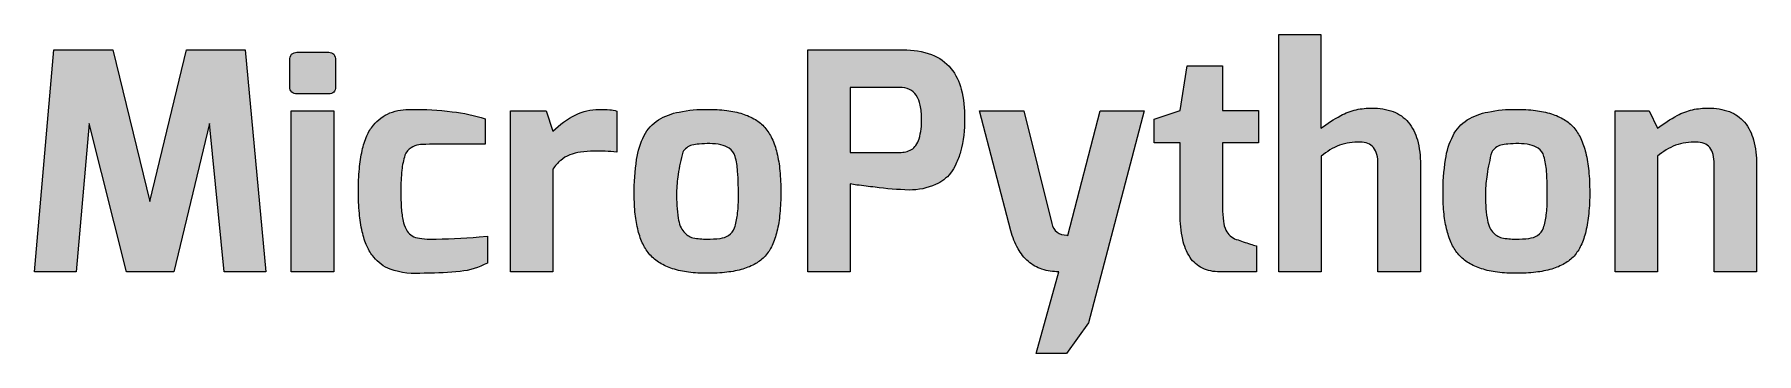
# Model space of a CAD drawing. Extents: x 0 to 3.69, y 0 to 0.68.
import ezdxf

# ---------------------------------------------------------------- set-up
doc = ezdxf.new("R2010")
doc.units = 0
doc.header["$MEASUREMENT"] = 0
doc.layers.add('TEXT-GRAY', color=254, linetype='CONTINUOUS')
doc.layers.add('TEXT-RED', color=1, linetype='CONTINUOUS')

msp = doc.modelspace()

# ---------------------------------------------------------------- hatches: boundary and pattern name
at = {"layer": 'TEXT-GRAY'}
for points in [[(1e-16, 0.1752767944487085), (0.0416193345059499, 0.6506897567371471), (0.1681431038010463, 0.6506897567371471), (0.247338516041492, 0.3260572124180542), (0.3260590389156172, 0.6506897567371471), (0.4521056357224397, 0.6506897567371471), (0.4963403625301471, 0.1752767944487085), (0.4066806413363264, 0.1752767944487085), (0.3752877144762009, 0.4930112663057366), (0.2987087599944248, 0.1752767944487085), (0.1973944622688229, 0.1752767944487085), (0.1174851938975943, 0.4930112663057366), (0.0896600256100814, 0.1752767944487085), (1e-16, 0.1752767944487085)], [(0.5505660310062117, 0.1752767944487085), (0.5505660310062117, 0.5201225784624666), (0.6416519423802962, 0.5201225784624666), (0.6416519423802962, 0.1752767944487085), (0.5505660310062117, 0.1752767944487085)]]:
    msp.add_hatch(color=256, dxfattribs=at).paths.add_polyline_path(points)
h = msp.add_hatch(color=256, dxfattribs=at)
edge = h.paths.add_edge_path()
edge.add_line((0.5474731617999196, 0.5714928224153991), (0.5474731617999196, 0.6288098380164536))
edge.add_arc((0.5656218268345913, 0.630192970755272), 0.0182012938747197, 141.7007885926633, 184.3581592985054, ccw=False)
edge.add_arc((0.5617930966007493, 0.6307876795407876), 0.0149500064305679, 85.6331601288586, 134.3753246967258, ccw=False)
edge.add_line((0.5629314195061711, 0.6456942859029685), (0.6311876334269211, 0.6456942859029685))
edge.add_arc((0.6321698296440981, 0.6325035330064808), 0.0132272699898821, 42.69894140744623, 94.25844053821089, ccw=False)
edge.add_arc((0.6262804611730807, 0.6302434840168466), 0.0192301993709753, -4.275470308152819, 35.73103261956942, ccw=False)
edge.add_line((0.6454571456360689, 0.6288098380164536), (0.6454571456360689, 0.5714928224153991))
edge.add_arc((0.6297669641888812, 0.5702888340215038), 0.0157363077593922, -39.60621752189911, 4.3880009997690195, ccw=False)
edge.add_arc((0.6322686211170757, 0.5705867464421508), 0.0141172179806454, 265.608432357359, 312.96875658481014, ccw=False)
edge.add_line((0.6311876334269211, 0.5565109761567706), (0.5629314195061711, 0.5565109761567706))
edge.add_arc((0.5620823708457157, 0.572286229491247), 0.0157980853711685, 228.6055339593109, 273.08077547086043, ccw=False)
edge.add_arc((0.5619098596911134, 0.570615150925454), 0.0144633520750158, 176.5210149385273, 224.7379322995042, ccw=False)
edge.add_line((0.5474731617999196, 0.5714928224153991), (0.5474731617999196, 0.5714928224153991))
h = msp.add_hatch(color=256, dxfattribs=at)
edge = h.paths.add_edge_path()
edge.add_arc((1.214616030315336, 0.350077974119305), 0.5199321655154222, 174.9417923022596, 180.2095845007825, ccw=False)
edge.add_arc((1.000572124284262, 0.3695398595471971), 0.3050063463138826, 167.5186608487745, 175.038408822439, ccw=False)
edge.add_arc((0.8688743989493632, 0.3992160253637114), 0.170008215907044, 156.6230521776915, 167.6912430334516, ccw=False)
edge.add_arc((0.7976119460679242, 0.4303172999651613), 0.0922554716323781, 140.1412991219847, 156.7925315051816, ccw=False)
edge.add_arc((0.7972117188097253, 0.4315246663413517), 0.0911769133466147, 112.5613136583523, 140.5625229470045, ccw=False)
edge.add_arc((0.8055784036639897, 0.398531115770543), 0.124952897918856, 88.72120006725959, 110.2990649909901, ccw=False)
edge.add_arc((0.8120564786102148, -0.1691304899318403), 0.6925932092147039, 83.06776500180581, 90.30521648135021, ccw=False)
edge.add_arc((0.8484128964611991, 0.1225112149529162), 0.3986964678983381, 72.73248357712811, 83.19578566735561, ccw=False)
edge.add_line((0.9667593760657095, 0.5032381305759515), (0.9667593760657095, 0.448776539498029))
edge.add_arc((0.9144880443227094, -4.086066981505726), 4.535144766389704, 89.3396036583715, 90.9538876909594)
edge.add_arc((0.8400315841062043, 0.3205880251107224), 0.1278655234922502, 90.46751199340585, 97.1199774171112)
edge.add_arc((0.8347233227483223, 0.3958571165940125), 0.0526757600392865, 101.54272561012, 120.9221245987022)
edge.add_arc((0.8223667308685831, 0.4157021086294436), 0.029304456442492, 120.1351163505028, 161.5166003585789)
edge.add_arc((0.9450695696956614, 0.3763766174814469), 0.1581532222056973, 162.0975481756131, 173.9538270794763)
edge.add_arc((1.149594366372439, 0.3524533042818777), 0.3640670943255288, 173.6000944629489, 180.3923953532557)
edge.add_arc((1.268138893295446, 0.346914547227496), 0.4826126922076991, 179.638444150984, 184.6022041776311)
edge.add_arc((0.9376165336263994, 0.3186947544718952), 0.1509003001157511, 183.9914206989488, 194.7961827171795)
edge.add_arc((0.8556691262907683, 0.2975229405501065), 0.0662649326044679, 195.1922580686626, 211.8161260167849)
edge.add_arc((0.8256760335810848, 0.2787995943136916), 0.0309077724093995, 211.6347351863199, 239.3370203444206)
edge.add_arc((0.8328177638353177, 0.2958607887822569), 0.0492921034260791, 242.3114767787511, 261.3474606529535)
edge.add_arc((0.8463235842781011, 0.3747617950344397), 0.1293354591063143, 260.6908797927596, 270.6747908046021)
edge.add_arc((0.8475369120546362, 1.499934543466537), 1.25449927615356, 270.0141521009336, 274.864484102984)
edge.add_line((0.9539175761181276, 0.2499539083432495), (0.9712784354522652, 0.2513808595641643))
edge.add_line((0.9712784354522652, 0.2513808595641643), (0.9712784354522652, 0.1940650616281518))
edge.add_arc((0.8963837746081258, 0.3325480038481863), 0.1574380370459314, 276.0620610982029, 298.4055104436335, ccw=False)
edge.add_arc((0.8330823004026875, 0.9588829323823655), 0.7869620433976263, 270.46889306459946, 275.82929863221153, ccw=False)
edge.add_line((0.8395225116804813, 0.1719472415999074), (0.8357173084247086, 0.1719472415999074))
edge.add_arc((0.8200434901136805, 0.3538739274501789), 0.1826006232325358, 251.63991787990318, 274.924134872961, ccw=False)
edge.add_arc((0.7992279764644755, 0.2662427996310877), 0.093204559668334, 219.9198727545234, 246.8105084603495, ccw=False)
edge.add_arc((0.8012223158134221, 0.2683158374418412), 0.0960649049009913, 203.7346012339321, 220.1048266605937, ccw=False)
edge.add_arc((0.867342438096846, 0.2977766777590661), 0.168450950198126, 192.6060990203203, 203.8555660861291, ccw=False)
edge.add_arc((0.99451280167804, 0.3270031053307328), 0.2989352544876143, 185.0822790209658, 192.7531676263093, ccw=False)
edge.add_arc((1.20180856877263, 0.3462839419889538), 0.5071247554608478, 179.7862206519304, 185.1773513250143, ccw=False)
edge.add_line((0.6946873432779551, 0.3481760979032103), (0.6946873432779551, 0.3481760979032103))
h = msp.add_hatch(color=256, dxfattribs=at)
edge = h.paths.add_edge_path()
edge.add_line((1.020746077777311, 0.1752767944487085), (1.020746077777311, 0.5201225784624666))
edge.add_line((1.020746077777311, 0.5201225784624666), (1.097325032259088, 0.5201225784624666))
edge.add_line((1.097325032259088, 0.5201225784624666), (1.111594544468236, 0.4766017077855419))
edge.add_arc((1.244437268897258, 0.3429659792394641), 0.1884295554783436, 116.40278409830731, 134.8294959520586, ccw=False)
edge.add_arc((1.211173613045121, 0.4086440720149234), 0.114812202274129, 90.43977186133208, 116.10920812360871, ccw=False)
edge.add_arc((1.212244334515651, 0.2785645037372034), 0.2448961677679514, 84.9275721074386, 90.45668205694528, ccw=False)
edge.add_arc((1.229554147138809, 0.4609473043473566), 0.0617072855517635, 72.0399115633407, 85.96445148770869, ccw=False)
edge.add_line((1.248581861676056, 0.519647689096146), (1.248581861676056, 0.4318905695302117))
edge.add_arc((1.204841316941958, -0.0620372588614032), 0.4958608019528185, 84.9392850010685, 90.63415610337293)
edge.add_arc((1.198149495755201, 0.2491083832840643), 0.1846887103819838, 89.62657779356016, 98.49286189291752)
edge.add_arc((1.186703181985212, 0.32427591283572), 0.1086552070090232, 98.37706810352306, 111.0116715202816)
edge.add_arc((1.173884337196004, 0.3604725103818166), 0.070276402608659, 111.8368548044861, 130.2463188715139)
edge.add_arc((1.191856507616234, 0.3396388865736808), 0.0977898738515406, 130.3972532514171, 145.1608900952568)
edge.add_line((1.111594544468236, 0.39550369391721), (1.111594544468236, 0.1752767944487085))
edge.add_line((1.111594544468236, 0.1752767944487085), (1.020746077777311, 0.1752767944487085))
edge.add_line((1.020746077777311, 0.1752767944487085), (1.020746077777311, 0.1752767944487085))
h = msp.add_hatch(color=256, dxfattribs=at)
edge = h.paths.add_edge_path()
edge.add_arc((1.745775880860402, 0.3473056857538349), 0.4596595742917985, 171.4107327921177, 180.780958800422, ccw=False)
edge.add_arc((1.462665276168372, 0.3902293883547505), 0.1733136452000416, 153.5869292606241, 171.4635222268647, ccw=False)
edge.add_arc((1.382597433515457, 0.4290189590384098), 0.0843534860499277, 121.914145978688, 152.9912298971719, ccw=False)
edge.add_arc((1.408309618919584, 0.3846069642931946), 0.1356549785854117, 101.05408142124469, 121.21606799908321, ccw=False)
edge.add_arc((1.439724993974423, 0.2328843812063898), 0.29059126074079, 89.28305469301358, 101.39753607023408, ccw=False)
edge.add_arc((1.444920074652102, 0.2029818501508946), 0.3204748341784855, 82.92209947636269, 90.2787237435428, ccw=False)
edge.add_arc((1.460416453713881, 0.3252503357550985), 0.1972288945641309, 72.84289283212013, 83.01288887221591, ccw=False)
edge.add_arc((1.482143870267849, 0.3951169191449219), 0.1240620704779083, 59.049122992112586, 72.91234959014622, ccw=False)
edge.add_arc((1.500583736465673, 0.4262167749073336), 0.0879070752171196, 41.48589800724932, 58.93143704336762, ccw=False)
edge.add_arc((1.490538341293795, 0.4193627680062952), 0.0999841621843878, 24.70901481686252, 40.61485188137999, ccw=False)
edge.add_arc((1.432430719209494, 0.3924029450769723), 0.1640411911207225, 13.35175782408811, 24.779526479618994, ccw=False)
edge.add_arc((1.321167690210193, 0.3654957782609066), 0.2785109168173717, 5.425818192741872, 13.451749120621798, ccw=False)
edge.add_arc((1.140576365463508, 0.34757052037717), 0.459988693945271, -0.22089809007349004, 5.52157730881828, ccw=False)
edge.add_arc((1.136142388530695, 0.3440375062016253), 0.4644225855321327, -5.455666799174082, 0.2170796023581829, ccw=False)
edge.add_arc((1.324257241032597, 0.3255607991203732), 0.2754036673203588, 346.6104959615459, 354.64999622005035, ccw=False)
edge.add_arc((1.438822228558409, 0.2978741757969074), 0.1575418848528459, 335.0856660086485, 346.75752518977146, ccw=False)
edge.add_arc((1.49750166023149, 0.2704935387993822), 0.0927888674313809, 318.5314854384681, 335.1555042722312, ccw=False)
edge.add_arc((1.504747507691185, 0.2661434323058319), 0.0844927447051385, 299.79017249501743, 317.4880530531029, ccw=False)
edge.add_arc((1.484241834436404, 0.3022559330899828), 0.1260208208552944, 286.17294870866516, 299.7239137057238, ccw=False)
edge.add_arc((1.461143797848464, 0.3806703565348255), 0.2077659731176355, 276.56314729638655, 286.26741858468876, ccw=False)
edge.add_arc((1.444981387538941, 0.5159994031828512), 0.3440559769484268, 269.73016918111557, 276.6611712823598, ccw=False)
edge.add_arc((1.441836581268094, 0.4848621958152928), 0.3129186678351786, 262.7728503536648, 270.2791393367976, ccw=False)
edge.add_arc((1.426768810557204, 0.3683000729345016), 0.1953872384683834, 252.5777574197166, 262.85617709827653, ccw=False)
edge.add_arc((1.405753699036433, 0.3016738701941614), 0.1255254500273459, 238.8140939924732, 252.6244947643528, ccw=False)
edge.add_arc((1.388200250824436, 0.2723186857145772), 0.091323052757868, 221.6192516080972, 238.6987954636742, ccw=False)
edge.add_arc((1.396390386155313, 0.2780817143578742), 0.1012797862356359, 205.7326999374086, 220.9791811076978, ccw=False)
edge.add_arc((1.443564578953644, 0.3008357842563767), 0.153654894821596, 194.1960992176317, 205.7385768698381, ccw=False)
edge.add_arc((1.533704415876427, 0.3240227080426966), 0.2467287207424286, 185.8681674582099, 194.2826771615709, ccw=False)
edge.add_arc((1.679452490871063, 0.3395070071807061), 0.3932964759323175, 179.7765870746602, 185.9412835516385, ccw=False)
edge.add_line((1.286159004867464, 0.3410405807579851), (1.286159004867464, 0.3410405807579851))
edge = h.paths.add_edge_path(flags=16)
edge.add_arc((1.87884778741299, 0.3051697834906549), 0.5046900079850218, 165.4581922653545, 171.0243917073363)
edge.add_arc((1.640017569701684, 0.3421119050184488), 0.2630219456806235, 170.856419407449, 179.4561773269252)
edge.add_arc((1.719600323247084, 0.3382249259339413), 0.342652316488281, 178.9325511963493, 188.0659430044691)
edge.add_arc((1.461506204624639, 0.3030699205237911), 0.0821908055767169, 189.0465869719995, 201.4429641704123)
edge.add_arc((1.425949825821255, 0.2889700547677836), 0.0439411927350844, 201.2794750422889, 220.1176890207309)
edge.add_arc((1.421375505703486, 0.2843571418367111), 0.0374752217300239, 219.2307545260716, 255.6490576647813)
edge.add_arc((1.438807477461641, 0.3811952640733502), 0.1357987619432282, 258.6520849549118, 271.3697308658793)
edge.add_arc((1.445896027874007, 0.4691190853840432), 0.2237167796028082, 269.0158770897956, 276.276357003502)
edge.add_arc((1.463387403735492, 0.2947145002894463), 0.0484744436347309, 278.2625944015626, 301.2735466815289)
edge.add_arc((1.473353916121774, 0.2781237012056268), 0.0291206023535156, 301.4591386210279, 342.6827079184787)
edge.add_arc((1.374091031750538, 0.3127659022243659), 0.1342419911030445, 341.1780241039497, 353.2229122868627)
edge.add_arc((1.232912256678613, 0.3308726804904729), 0.2765741939881523, 352.9494162843384, 360.3822505868759)
edge.add_arc((0.7248612462910731, 0.3411691780724345), 0.7846645638024572, 359.3828759745637, 363.6573187603917)
edge.add_arc((1.358304373290006, 0.3811941386031548), 0.1499590652226746, 3.834298057692314, 15.98721166096502)
edge.add_arc((1.473936824340389, 0.4156549366241289), 0.0293355637618033, 13.48613242730697, 56.84075856181408)
edge.add_arc((1.460693878894012, 0.3942253340844751), 0.054522595367914, 57.50799133160251, 77.8514521481949)
edge.add_arc((1.449551855505779, 0.3442176219715277), 0.1057558456740848, 77.65179244717869, 90.71274674017063)
edge.add_arc((1.446520818841627, 0.1669086878434607), 0.2830617955533721, 89.65275773185921, 94.33247869604129)
edge.add_arc((1.430610265978255, 0.3644952794934767), 0.0848430589089613, 93.69860806412952, 104.1787730439532)
edge.add_arc((1.420228457430697, 0.4128805599428683), 0.0354338310931719, 107.0684876277999, 147.5547663680418)
edge.add_line((1.390325682953593, 0.4318905695302117), (1.390325682953593, 0.4318905695302117))
at = {"layer": 'TEXT-RED'}
h = msp.add_hatch(color=256, dxfattribs=at)
edge = h.paths.add_edge_path()
edge.add_line((2.66863653221009, 0.1752767944487085), (2.66863653221009, 0.6839852852251591))
edge.add_line((2.66863653221009, 0.683985285225159), (2.758774186932835, 0.683985285225159))
edge.add_line((2.758774186932835, 0.683985285225159), (2.758774186932835, 0.4832608134831443))
edge.add_arc((2.970884692343786, 0.1949308647558484), 0.3579455626750722, 118.32627966618341, 126.34013328251811, ccw=False)
edge.add_arc((2.862953103918855, 0.398321949096261), 0.1277046941848677, 103.0289758946193, 118.99910482566989, ccw=False)
edge.add_arc((2.867314180648163, 0.3596725627348979), 0.1664021752218955, 89.5389299656216, 101.49158429097753, ccw=False)
edge.add_arc((2.871155730201377, 0.4023028257494028), 0.1237918213330042, 69.85061878231528, 91.15833270425168, ccw=False)
edge.add_arc((2.88549439287798, 0.4438925273392474), 0.0798129708700709, 40.63065736499732, 69.22946004621917, ccw=False)
edge.add_arc((2.86973875277353, 0.4329212526250472), 0.0989334609539707, 14.750022467881593, 39.51088093281231, ccw=False)
edge.add_arc((2.778017766714932, 0.4084074663129932), 0.1938734483480787, -0.9319474711875273, 14.854516243838702, ccw=False)
edge.add_line((2.971865569256112, 0.4052541467398021), (2.971865569256112, 0.1752767944487085))
edge.add_line((2.971865569256112, 0.1752767944487085), (2.881012536321281, 0.1752767944487085))
edge.add_line((2.881012536321281, 0.1752767944487085), (2.881012536321281, 0.4064428922369056))
edge.add_arc((2.802613036220481, 0.4076912084297279), 0.0784094376294883, 359.0877849241664, 374.2114110518409)
edge.add_arc((2.840775464266772, 0.4174522933113873), 0.0390186755568009, 14.07416101436572, 38.19979694511947)
edge.add_arc((2.848474408609313, 0.4228438207727886), 0.0296388733419943, 39.21298268016682, 68.21300572178883)
edge.add_arc((2.843635884024977, 0.4091395078042849), 0.0441641298463429, 68.98305490508943, 91.1922266305568)
edge.add_arc((2.839517556631515, 0.3257194842430624), 0.1276147049428117, 88.56339333889899, 108.8133720429226)
edge.add_arc((2.853071660183995, 0.3106172986056333), 0.146497457591775, 111.9279820567162, 129.7021521663467)
edge.add_line((2.759489565144921, 0.4233288622047228), (2.759489565144921, 0.1752767944487085))
edge.add_line((2.759489565144921, 0.1752767944487085), (2.66863653221009, 0.1752767944487085))
edge.add_line((2.66863653221009, 0.1752767944487085), (2.66863653221009, 0.1752767944487085))
h = msp.add_hatch(color=256, dxfattribs=at)
edge = h.paths.add_edge_path()
edge.add_line((1.658111534794044, 0.1752767944487085), (1.658111534794044, 0.6506897567371471))
edge.add_line((1.658111534794044, 0.6506897567371471), (1.862892353206713, 0.6506897567371471))
edge.add_arc((1.866712771298765, 0.4812885811102773), 0.1694442501183315, 70.30371972973398, 91.29194341352212, ccw=False)
edge.add_arc((1.890323704356795, 0.5498088066581733), 0.0969791362784035, 39.2820418546919, 69.79317435700108, ccw=False)
edge.add_arc((1.872231214265821, 0.5377375192902893), 0.1186450067238793, 14.058681851017013, 38.26235312778459, ccw=False)
edge.add_arc((1.755413737650509, 0.5077074919349243), 0.239259448802611, -0.8993727822121969, 14.239188736743927, ccw=False)
edge.add_arc((1.739929769421669, 0.4990316766439469), 0.2547614597035357, -15.142163663207214, 1.1066451326851166, ccw=False)
edge.add_arc((1.805070643979139, 0.4843830829172414), 0.1880777885766737, 335.4086214124898, 343.98173299554867, ccw=False)
edge.add_arc((1.886457278838033, 0.4467408832612785), 0.098409106202089, 322.40439196834325, 335.6178992445764, ccw=False)
edge.add_arc((1.901447144532471, 0.4366823005906129), 0.0804040955571766, 292.58737267140924, 321.5668442892662, ccw=False)
edge.add_arc((1.877530541683213, 0.482621245957908), 0.1320800191028363, 269.2160875362371, 294.51261897127813, ccw=False)
edge.add_arc((1.89658449370416, 1.061679540017775), 0.711431865658397, 262.3990138789885, 268.3197008989643, ccw=False)
edge.add_arc((2.098301318614009, 2.918534187606983), 2.579056963876972, 262.5485872198763, 263.4136214130259, ccw=False)
edge.add_arc((1.776013741879782, 0.4823678310216308), 0.1217217342158525, 257.27800601635283, 264.2578649879797, ccw=False)
edge.add_line((1.749208100737245, 0.3636343556094617), (1.749208100737245, 0.1752767944487085))
edge.add_line((1.749208100737245, 0.1752767944487085), (1.658111534794044, 0.1752767944487085))
edge.add_line((1.658111534794044, 0.1752767944487085), (1.658111534794044, 0.1752767944487085))
edge = h.paths.add_edge_path(flags=16)
edge.add_line((1.855753791898883, 0.5703040769182958), (1.749208100737245, 0.5703040769182958))
edge.add_line((1.749208100737245, 0.5703040769182958), (1.749208100737245, 0.4311767133994287))
edge.add_line((1.749208100737245, 0.4311767133994287), (1.855281946695168, 0.4311767133994287))
edge.add_arc((1.857310696196809, 0.4789795547126073), 0.0478458719447492, 267.5698291459668, 298.9736848744403)
edge.add_arc((1.864437662714773, 0.4638897212446849), 0.0312107960389064, 300.9469057674883, 325.1843100261158)
edge.add_arc((1.847208640489655, 0.4756552874383635), 0.0520734162270339, 325.3793523193102, 342.5869620344669)
edge.add_arc((1.761853469548879, 0.499095419473726), 0.1405675106851083, 343.8821453186945, 361.6888272002417)
edge.add_arc((1.771325527872711, 0.505069610767784), 0.1310471922643137, 359.1992235790916, 372.1177778779552)
edge.add_arc((1.840471280377904, 0.5202934512206887), 0.0602474495482526, 11.76645972748428, 33.49099599484823)
edge.add_arc((1.86002067419837, 0.5327033580204925), 0.0370985166555385, 34.16739135196509, 64.22988058382727)
edge.add_arc((1.856792087819456, 0.5236405260900577), 0.0466751007960158, 65.49764645855024, 91.27465994990668)
edge.add_line((1.855753791898883, 0.5703040769182958), (1.855753791898883, 0.5703040769182958))
h = msp.add_hatch(color=256, dxfattribs=at)
edge = h.paths.add_edge_path()
edge.add_line((2.401085080890193, 0.451391475175396), (2.401085080890193, 0.502049385078848))
edge.add_line((2.401085080890193, 0.502049385078848), (2.456975906310984, 0.5208364345932495))
edge.add_line((2.456975906310984, 0.5208364345932495), (2.471953186325706, 0.6169178168015124))
edge.add_line((2.471953186325706, 0.6169178168015124), (2.547828939245814, 0.6169178168015124))
edge.add_line((2.547828939245814, 0.6169178168015124), (2.547828939245814, 0.5208364345932495))
edge.add_line((2.547828939245814, 0.5208364345932495), (2.625120227777072, 0.5208364345932495))
edge.add_line((2.625120227777072, 0.5208364345932495), (2.625120227777072, 0.451391475175396))
edge.add_line((2.625120227777072, 0.451391475175396), (2.547828939245814, 0.451391475175396))
edge.add_line((2.547828939245814, 0.451391475175396), (2.547828939245814, 0.312977967787312))
edge.add_arc((2.756375078424425, 0.3106349819782397), 0.208559300317214, 179.3563172584847, 187.5204775666663)
edge.add_arc((2.610407599922477, 0.2901879066221412), 0.0611824171745163, 186.4276465021346, 204.9884326299174)
edge.add_arc((2.591486060141609, 0.2832478516776391), 0.0411355950463604, 207.3607300982318, 249.4822289731461)
edge.add_arc((2.925871745813213, 1.236527392855755), 1.05135264976578, 250.6239679589966, 252.369953071448)
edge.add_arc((2.632025513918952, 0.3027146749676596), 0.0724554546479011, 250.172060625216, 260.9268652271251)
edge.add_line((2.620599646309214, 0.2311657933719365), (2.620599646309214, 0.1752767944487085))
edge.add_line((2.620599646309214, 0.1752767944487085), (2.541405756150071, 0.1752767944487085))
edge.add_arc((2.539541691321775, 0.2586536504670411), 0.0833976909583584, 245.12769313800538, 271.28075419274967, ccw=False)
edge.add_arc((2.534259066943731, 0.2435901096002027), 0.0675271066805567, 213.6882857824008, 243.8183334496146, ccw=False)
edge.add_arc((2.571816472169667, 0.2671405893161746), 0.1118470865035182, 191.5705972234406, 213.0548327350615, ccw=False)
edge.add_arc((2.701886448180166, 0.2953352474010394), 0.2449337665542188, 179.2109733939224, 191.929177107044, ccw=False)
edge.add_line((2.456975906310984, 0.2987081511619036), (2.456975906310984, 0.451391475175396))
edge.add_line((2.456975906310984, 0.451391475175396), (2.401085080890193, 0.451391475175396))
edge.add_line((2.401085080890193, 0.451391475175396), (2.401085080890193, 0.451391475175396))
h = msp.add_hatch(color=256, dxfattribs=at)
edge = h.paths.add_edge_path()
edge.add_line((2.026516093204943, 0.5201225784624666), (2.12187448679461, 0.5201225784624666))
edge.add_line((2.12187448679461, 0.5201225784624666), (2.181814048479542, 0.2784929327615455))
edge.add_arc((2.213922500215711, 0.2853658521330381), 0.0328357989636449, 192.0820235727047, 230.2482576268844)
edge.add_arc((2.211977736162895, 0.2865212844941371), 0.0325572563546005, 234.1829062182941, 272.5793312178134)
edge.add_arc((2.218185855487651, 0.2662392650291758), 0.0131289140189778, 248.8223744883709, 260.6854283382104)
edge.add_line((2.216060877781497, 0.2532834611920508), (2.285026381589124, 0.5201225784624666))
edge.add_line((2.285026381589124, 0.5201225784624666), (2.379912929975073, 0.5201225784624666))
edge.add_line((2.379912929975073, 0.5201225784624666), (2.2602925604266, 0.0661149499446615))
edge.add_line((2.2602925604266, 0.0661149499446615), (2.21297105273781, 0))
edge.add_line((2.21297105273781, 0), (2.147795531372934, 0))
edge.add_line((2.147795531372934, 0), (2.196547795485895, 0.1752767944487085))
edge.add_arc((2.195202176373045, 0.2879880150203464), 0.1127192527190687, 252.0395540603158, 270.6840014059769, ccw=False)
edge.add_arc((2.187860498124107, 0.2632664971382323), 0.0869408911919764, 229.4390504103085, 251.6182910948159, ccw=False)
edge.add_arc((2.198002807128255, 0.2736653212156158), 0.101440520082671, 208.9003732293805, 228.9062143751279, ccw=False)
edge.add_arc((2.251259362016389, 0.3028621870346081), 0.1621751716283119, 194.2164733025756, 208.8376526167105, ccw=False)
edge.add_line((2.094050840588399, 0.2630342184309034), (2.026516093204943, 0.5201225784624666))
edge.add_line((2.026516093204943, 0.5201225784624666), (2.026516093204943, 0.5201225784624666))
h = msp.add_hatch(color=256, dxfattribs=at)
edge = h.paths.add_edge_path()
edge.add_arc((3.480235470402663, 0.3472963994916086), 0.4596602087851077, 171.4095740915779, 180.7798000998822, ccw=False)
edge.add_arc((3.197121821548028, 0.3902535820648669), 0.1733062924357386, 153.5946524515612, 171.4712454178018, ccw=False)
edge.add_arc((3.11705169577316, 0.4290134848926255), 0.084357328189102, 121.91130290064501, 152.9883868191289, ccw=False)
edge.add_arc((3.142763881177286, 0.3846155256577634), 0.1356468679361114, 101.05540576312012, 121.21739234095861, ccw=False)
edge.add_arc((3.174180017272777, 0.2328628655440478), 0.2906128032937941, 89.2826576772623, 101.3971390544827, ccw=False)
edge.add_arc((3.179378903153711, 0.2029581738044638), 0.3204985176522159, 82.9223509866336, 90.27897525381331, ccw=False)
edge.add_arc((3.19487528221549, 0.325267440923209), 0.1972121016147459, 72.84184938253242, 83.01184542262808, ccw=False)
edge.add_arc((3.216601176688156, 0.3951169191449229), 0.1240620704779073, 59.049122992112416, 72.91234959014588, ccw=False)
edge.add_arc((3.235041042885957, 0.4262167749073067), 0.0879070752171545, 41.4858980072525, 58.931437043363815, ccw=False)
edge.add_arc((3.22499564771415, 0.4193627680063226), 0.0999841621843335, 24.70901481685962, 40.614851881386016, ccw=False)
edge.add_arc((3.166888025629801, 0.3924029450769745), 0.1640411911207218, 13.351757824087315, 24.779526479618312, ccw=False)
edge.add_arc((3.055624996630501, 0.3654957782609082), 0.2785109168173713, 5.425818192741474, 13.451749120621514, ccw=False)
edge.add_arc((2.875033671883636, 0.3475705203771616), 0.4599886939454501, -0.2208980900725237, 5.521577308817086, ccw=False)
edge.add_arc((2.870607305357513, 0.3438838987998202), 0.4644155825717984, -5.436712558170086, 0.2360338433621223, ccw=False)
edge.add_arc((3.058722157859415, 0.3256690965276672), 0.2754213630050057, 346.5882126602496, 354.62771291875407, ccw=False)
edge.add_arc((3.173279534978716, 0.2978741757969097), 0.1575418848528468, 335.08566600864776, 346.7575251897707, ccw=False)
edge.add_arc((3.231958966651797, 0.27049353879938), 0.0927888674313799, 318.53148543846936, 335.1555042722324, ccw=False)
edge.add_arc((3.239204814111471, 0.2661434323058576), 0.0844927447051714, 299.79017249502124, 317.48805305309963, ccw=False)
edge.add_arc((3.218699140856711, 0.3022559330899847), 0.1260208208552961, 286.1729487086648, 299.7239137057235, ccw=False)
edge.add_arc((3.195604909472027, 0.3806255307799783), 0.207721876247583, 276.56560321657867, 286.2698745048809, ccw=False)
edge.add_arc((3.179442499162505, 0.5160622385854792), 0.3441188295924385, 269.7295848922411, 276.6605869934858, ccw=False)
edge.add_arc((3.176297692891656, 0.4848041884129171), 0.3128606426025486, 262.7722052504206, 270.2784942335534, ccw=False)
edge.add_arc((3.161234488424673, 0.3682916110468403), 0.1953789369211231, 252.5772273746376, 262.8556470531976, ccw=False)
edge.add_arc((3.140217093781949, 0.301699006668967), 0.1255485308215694, 238.8188455717115, 252.629246343591, ccw=False)
edge.add_arc((3.12266212348865, 0.2723085493673603), 0.0913151827909786, 221.6151312975609, 238.6946751531379, ccw=False)
edge.add_arc((3.130851497778824, 0.2780987727770228), 0.1012892502687907, 205.7408316283359, 220.9873127986343, ccw=False)
edge.add_arc((3.178025690577206, 0.3008131945580285), 0.1536471429745666, 194.1881414487185, 205.7306191009249, ccw=False)
edge.add_arc((3.268168571662594, 0.3240123625755021), 0.2467269061818614, 185.8657956563123, 194.2803053596732, ccw=False)
edge.add_arc((3.413914363535721, 0.3395635385525735), 0.3932993037049538, 179.7848242224982, 185.9495206994696, ccw=False)
edge.add_line((3.020617833369073, 0.3410405807579851), (3.020617833369073, 0.3410405807579851))
edge = h.paths.add_edge_path(flags=16)
edge.add_arc((3.613312704239808, 0.3052010939876257), 0.5046836205998101, 165.4616764010741, 171.0278758430559)
edge.add_arc((3.374482486528501, 0.3420916614133984), 0.2630236606104225, 170.85201298578, 179.4517709052564)
edge.add_arc((3.454065240073902, 0.3382439821810626), 0.3426534838299237, 178.9357418182288, 188.0691336263486)
edge.add_arc((3.195968077288853, 0.3030278751539043), 0.0821796951545775, 189.0181381128171, 201.4145153112299)
edge.add_arc((3.160411698485469, 0.2889975802415061), 0.0439554436806379, 201.3107480863471, 220.1489620647889)
edge.add_arc((3.155835095245747, 0.2843363205812091), 0.037456749731058, 219.2127101386138, 255.6310132773234)
edge.add_arc((3.173261739719343, 0.3812089223380726), 0.1358124526943521, 258.6525891616267, 271.3702350725942)
edge.add_arc((3.180357139497569, 0.4692030529375931), 0.2238008263021876, 269.0148826539333, 276.2753625676396)
edge.add_arc((3.197849276399706, 0.2946920674583943), 0.0484529004947375, 278.2717501461559, 301.2827024261222)
edge.add_arc((3.207811222542081, 0.2781237012056277), 0.0291206023535162, 301.4591386210265, 342.6827079184772)
edge.add_arc((3.108548338170845, 0.3127659022243659), 0.1342419911030445, 341.1780241039497, 353.2229122868627)
edge.add_arc((2.967369563098919, 0.330872680490466), 0.2765741939881519, 352.9494162843399, 360.3822505868774)
edge.add_arc((2.459318552711379, 0.3411691780724464), 0.7846645638024574, 359.3828759745628, 363.6573187603909)
edge.add_arc((3.092761679710313, 0.3811941386031558), 0.1499590652226746, 3.834298057691928, 15.98721166096461)
edge.add_arc((3.208394130760695, 0.4156549366241278), 0.029335563761804, 13.48613242730889, 56.84075856181601)
edge.add_arc((3.195154229476923, 0.3942423008569769), 0.0545066495896497, 57.50110974384233, 77.84457056043473)
edge.add_arc((3.184009922966737, 0.344171085093621), 0.1058024453263516, 77.65436364628005, 90.71531793927198)
edge.add_arc((3.180978125261934, 0.1670204385423348), 0.2829500192598661, 89.65354521146901, 94.33326617565109)
edge.add_arc((3.165070616561166, 0.3644786832754941), 0.084859522413094, 93.69685967486203, 104.1770246546857)
edge.add_arc((3.15468956905426, 0.4128867508985087), 0.0354285831761041, 107.0749560136262, 147.5612347538681)
edge.add_line((3.124789077699108, 0.4318905695302117), (3.124789077699108, 0.4318905695302117))
h = msp.add_hatch(color=256, dxfattribs=at)
edge = h.paths.add_edge_path()
edge.add_arc((3.592005824568463, 0.4022623702532142), 0.1238324225952604, 69.85376091042122, 91.1614748323575, ccw=False)
edge.add_arc((3.606344487245067, 0.4439223854568978), 0.0797877541011788, 40.61794388975119, 69.21674657097321, ccw=False)
edge.add_arc((3.590581236734105, 0.4329212526250472), 0.0989334609539707, 14.750022467881593, 39.51088093281231, ccw=False)
edge.add_arc((3.498860250675552, 0.4084074663130021), 0.1938734483480326, -0.9319474711903126, 14.854516243839612, ccw=False)
edge.add_line((3.692708053216686, 0.4052541467398021), (3.692708053216686, 0.1752767944487085))
edge.add_line((3.692708053216686, 0.1752767944487085), (3.601870241094878, 0.1752767944487085))
edge.add_line((3.601870241094878, 0.1752767944487085), (3.601870241094878, 0.4064428922369056))
edge.add_arc((3.523463130587567, 0.4076338796510298), 0.0784161554089863, 359.1297561618085, 374.2533822894829)
edge.add_arc((3.561625558633858, 0.4174879054254667), 0.0390026472343202, 14.02613509500026, 38.15177102575402)
edge.add_arc((3.569324502976398, 0.4228143935386817), 0.029663379390137, 39.24772886833219, 68.2477519099542)
edge.add_arc((3.564485978392062, 0.4091782819430569), 0.0441252062777969, 68.97422263922098, 91.18339436468834)
edge.add_arc((3.560375261405112, 0.3257194842430623), 0.1276147049428117, 88.56339333889899, 108.8133720429226)
edge.add_arc((3.573921754551081, 0.3105686277924473), 0.1465397674015583, 111.9181151967782, 129.6922853064086)
edge.add_line((3.480332049105495, 0.4233288622047228), (3.480332049105495, 0.1752767944487085))
edge.add_line((3.480332049105495, 0.1752767944487085), (3.389479016170664, 0.1752767944487085))
edge.add_line((3.389479016170664, 0.1752767944487085), (3.389479016170664, 0.5201225784624666))
edge.add_line((3.389479016170664, 0.5201225784624666), (3.462264944047086, 0.5201225784624666))
edge.add_line((3.462264944047086, 0.5201225784624666), (3.480332049105495, 0.4832608134831443))
edge.add_arc((3.692032830344103, 0.1968176418438357), 0.3561838168078713, 118.3596676377384, 126.46689494807171, ccw=False)
edge.add_arc((3.581912438010629, 0.4042431550954748), 0.1213560014894028, 102.46395351382853, 119.12644792567971, ccw=False)
edge.add_arc((3.587849834142919, 0.3698286725878678), 0.1562493464094038, 89.39645146995798, 101.86621065097228, ccw=False)
edge.add_line((3.589495720107105, 0.5260693501105883), (3.589495720107105, 0.5260693501105883))

# ---------------------------------------------------------------- linework, layer by layer
at = {"layer": 'TEXT-GRAY'}
for points in [[(1e-16, 0.1752767944487085), (0.0416193345059499, 0.6506897567371471), (0.1681431038010463, 0.6506897567371471), (0.247338516041492, 0.3260572124180542), (0.3260590389156172, 0.6506897567371471), (0.4521056357224397, 0.6506897567371471), (0.4963403625301471, 0.1752767944487085), (0.4066806413363264, 0.1752767944487085), (0.3752877144762009, 0.4930112663057366), (0.2987087599944248, 0.1752767944487085), (0.1973944622688229, 0.1752767944487085), (0.1174851938975943, 0.4930112663057366), (0.0896600256100814, 0.1752767944487085), (1e-16, 0.1752767944487085)], [(0.5505660310062117, 0.1752767944487085), (0.5505660310062117, 0.5201225784624666), (0.6416519423802962, 0.5201225784624666), (0.6416519423802962, 0.1752767944487085), (0.5505660310062117, 0.1752767944487085)]]:
    msp.add_lwpolyline(points, close=True, dxfattribs=at)
for points in [[(0.5474731617999196, 0.5714928224153991), (0.5474731617999196, 0.6288098380164536, -0.1883074803638932), (0.5513377262264826, 0.6414735544516654, -0.2159435161643535), (0.5629314195061711, 0.6456942859029685), (0.6311876334269211, 0.6456942859029685, -0.2288445935800111), (0.6418909091447587, 0.6414735544516654, -0.1763562374232752), (0.6454571456360689, 0.6288098380164536), (0.6454571456360689, 0.5714928224153991, -0.1943541296589125), (0.6418909091447587, 0.5602568182417533, -0.2096410684182619), (0.6311876334269211, 0.5565109761567706), (0.5629314195061711, 0.5565109761567706, -0.1965331617699563), (0.551636054161735, 0.5604349017541234, -0.2135460038275524), (0.5474731617999196, 0.5714928224153991)], [(0.6946873432779551, 0.3481760979032103, -0.0229891281782208), (0.6967086672474216, 0.3959192221127403, -0.0328228697904816), (0.7027741612371234, 0.4354583281028243, -0.0483316739793035), (0.7128214199136659, 0.4666716493692773, -0.0727828188712317), (0.7267941262688635, 0.489443507733124, -0.1227899169725496), (0.762229701067922, 0.5157237634987931, -0.0944303865644604), (0.8083670295035159, 0.5234528923519188, -0.0315898411800418), (0.8956492597031299, 0.5183995824282526, -0.0456865147865019), (0.9667593760657095, 0.5032381305759515), (0.9667593760657095, 0.448776539498029, 0.0070437593452633), (0.8389882611433709, 0.4484492920180325, 0.0290350112768282), (0.82418297631581, 0.4474675495780431, 0.0847606935358247), (0.8076546954540353, 0.4410458885636011, 0.1825489438203349), (0.7945739287419907, 0.4249924970681467, 0.0517789759014607), (0.7877961007028083, 0.3930348780448645, 0.0296456838705223), (0.7855358099688792, 0.3499599771895165, 0.0216618761660938), (0.7870822445720254, 0.3081910220915498, 0.0471796273319681), (0.7917200263001613, 0.280157633081881, 0.072662787539697), (0.7993608744377529, 0.262588400817457, 0.1214661602111968), (0.8099134641066621, 0.2522132858283972, 0.0832516876593145), (0.8254021634389597, 0.247129686486815, 0.0435906078463293), (0.8478467743228099, 0.2454353055810845, 0.021166726074658), (0.9539175761181276, 0.2499539083432495), (0.9712784354522652, 0.2513808595641643), (0.9712784354522652, 0.1940650616281518, -0.0978017422898016), (0.9130101190372676, 0.1759903461632311, -0.0233934475797722), (0.8395225116804813, 0.1719472415999074), (0.8357173084247086, 0.1719472415999074, -0.1019475670653864), (0.7625265069218723, 0.1805684623043164, -0.117873950403685), (0.7277454270828068, 0.2064319722094134, -0.0715503088956374), (0.7132826105482655, 0.2296496481867064, -0.0491245187935067), (0.7029522447494936, 0.2610127422533067, -0.0334830700706472), (0.6967528076051885, 0.3005215588254747, -0.023527584931374), (0.6946873432779551, 0.3481760979032103)], [(1.020746077777311, 0.1752767944487085), (1.020746077777311, 0.5201225784624666), (1.097325032259088, 0.5201225784624666), (1.111594544468236, 0.4766017077855419, -0.0805753976673698), (1.160646658597752, 0.5117404767306502, -0.1124747672601628), (1.210292384435168, 0.5234528923519188, -0.0241299749672376), (1.233896821271378, 0.5225015915379756, -0.060832138395251), (1.248581861676056, 0.519647689096146), (1.248581861676056, 0.4318905695302117, 0.0248536783236681), (1.199353186115472, 0.4337931711580981, 0.0387057739818888), (1.170873522867967, 0.4317718471886316, 0.0551847743452131), (1.147743975398077, 0.4257063531989297, 0.080499651857314), (1.128480514436053, 0.4141126599192412, 0.0645077730986141), (1.111594544468236, 0.39550369391721), (1.111594544468236, 0.1752767944487085), (1.020746077777311, 0.1752767944487085)], [(1.286159004867464, 0.3410405807579851, -0.040908120552983), (1.29127167596192, 0.4159559003763376, -0.0781599297384411), (1.307443789798954, 0.4673261443292702, -0.1364366144086534), (1.338004138186717, 0.5006216728172821, -0.088200917503699), (1.382299748246516, 0.5177450874682596, -0.0529086836461285), (1.443361083851251, 0.5234528923519188, -0.0321103580647177), (1.484408572411924, 0.5210145181056196, -0.0444041287441238), (1.518597562624391, 0.5137024395293266, -0.0605636228964518), (1.545949363626886, 0.5015136124604352, -0.0762678881361016), (1.566436577955966, 0.4844495589802478, -0.0695139514449315), (1.581368195531619, 0.4611571488110112, -0.0499044136612151), (1.592037985460806, 0.4302847737562754, -0.0350340529330662), (1.598430726930504, 0.3918309117347381, -0.0250615206333974), (1.600561640753737, 0.3457970848277011, -0.0247570817049556), (1.59846116855655, 0.2998822846785048, -0.035093333100506), (1.592174972778014, 0.2617856551386192, -0.0509721690967282), (1.581703053418127, 0.2315076528324352, -0.0726634493786118), (1.567030189663867, 0.2090479733436921, -0.0773754337522942), (1.546725625091063, 0.1928163461277374, -0.0591962390389137), (1.519343382462522, 0.1812223484317884, -0.0423681953096553), (1.484891072184755, 0.174265980255845, -0.0302514249026978), (1.443361083851251, 0.1719472415999074, -0.0327640807112059), (1.402470369664717, 0.1744296039958433, -0.0448781589059774), (1.368267680720529, 0.1818763867673907, -0.060332284523739), (1.340754539099989, 0.1942878943308099, -0.0746618379907621), (1.319929422721796, 0.2116639744779708, -0.0666236365556613), (1.305154579520281, 0.2341087375699512, -0.0504061851560684), (1.294601989851372, 0.2631532451887439, -0.0367317311855017), (1.288268609552464, 0.2987971929180886, -0.0269050519351071), (1.286159004867464, 0.3410405807579851)], [(1.390325682953593, 0.4318905695302117, 0.0242919032698246), (1.38033778544784, 0.3839084785562191, 0.0375411437912006), (1.377007471558388, 0.3446083393305977, 0.0398730504554166), (1.38033778544784, 0.2901464438364147, 0.0541422102818605), (1.38500448672072, 0.2730230291854372, 0.0823828350418203), (1.392347006923059, 0.2606561186041756, 0.1602559612730944), (1.412086879332706, 0.2480513067153631, 0.0555482263236158), (1.442053616012568, 0.2454353055810845, 0.0316904222703728), (1.470353673666401, 0.2467432300441587, 0.1007429782984575), (1.488551677716809, 0.2532834611920508, 0.1818370389300056), (1.501154510899928, 0.2694555750290851, 0.0526041808970857), (1.507395044239396, 0.2969244240837275, 0.0324432335036989), (1.50948029562356, 0.3327178401969589, 0.018652937942289), (1.507927772695204, 0.3912220792138144, 0.0530768467862457), (1.502463500819915, 0.4224962837323597, 0.1914595274942226), (1.48998243414098, 0.4402133100912379, 0.0889989641192241), (1.472167994578754, 0.4475269107488332, 0.0570509400215991), (1.448236310262548, 0.4499652849951324, 0.0204219730568417), (1.425137204418705, 0.4491616260675131, 0.045760246847436), (1.409828110680079, 0.4467536934472601, 0.1785155631256146), (1.390325682953593, 0.4318905695302117)]]:
    msp.add_lwpolyline(points, format="xyb", close=True, dxfattribs=at)
at = {"layer": 'TEXT-RED'}
for points in [[(2.66863653221009, 0.1752767944487085), (2.66863653221009, 0.683985285225159), (2.758774186932835, 0.683985285225159), (2.758774186932835, 0.4832608134831443, -0.0349812911378511), (2.80104238469796, 0.5100159586151339, -0.0697958386932639), (2.834162873836206, 0.5227390362211358, -0.0522006296457192), (2.868653236146531, 0.5260693501105883, -0.0932412511784358), (2.913798167573019, 0.5185183047698327, -0.1254375778784047), (2.946066291181972, 0.4958651687475662, -0.1084619648488494), (2.965411944534321, 0.4581099420437885, -0.0689905889343073), (2.971865569256112, 0.4052541467398021), (2.971865569256112, 0.1752767944487085), (2.881012536321281, 0.1752767944487085), (2.881012536321281, 0.4064428922369056, 0.0660852200863579), (2.878622868676655, 0.4269407611351025, 0.1056585132217627), (2.871438644929757, 0.4415816611820138, 0.1272161701661909), (2.859475085893608, 0.4503655923776398, 0.0972102752618352), (2.842716970755184, 0.4532940768032824, 0.088587855513906), (2.798363521605896, 0.4465162487641, 0.0777103112690791), (2.759489565144921, 0.4233288622047228), (2.759489565144921, 0.1752767944487085), (2.66863653221009, 0.1752767944487085)], [(1.658111534794044, 0.1752767944487085), (1.658111534794044, 0.6506897567371471), (1.862892353206713, 0.6506897567371471, -0.0918352741933524), (1.923821267738147, 0.6408190594916725, -0.133922059302927), (1.965389308104209, 0.6112100119178533, -0.1060028202258852), (1.987322499670483, 0.566558234833313, -0.0661506729116568), (1.99464371073459, 0.5039519867067345, -0.0710178368558241), (1.985846080807243, 0.4324841812381122, -0.0374247138640044), (1.976089539659442, 0.4061156447569091, -0.057718769966508), (1.964430396883754, 0.3867030198272586, -0.1271250474471338), (1.932329702218055, 0.3624456101123582, -0.110827379232239), (1.875723498585179, 0.3505535888974171, -0.0258396192335467), (1.802480946318064, 0.3564988384642365, -0.0037744416271255), (1.763835302052436, 0.3612568646152548, -0.0304647996844293), (1.749208100737245, 0.3636343556094617), (1.749208100737245, 0.1752767944487085), (1.658111534794044, 0.1752767944487085)], [(2.401085080890193, 0.451391475175396), (2.401085080890193, 0.502049385078848), (2.456975906310984, 0.5208364345932495), (2.471953186325706, 0.6169178168015124), (2.547828939245814, 0.6169178168015124), (2.547828939245814, 0.5208364345932495), (2.625120227777072, 0.5208364345932495), (2.625120227777072, 0.451391475175396), (2.547828939245814, 0.451391475175396), (2.547828939245814, 0.312977967787312, 0.0356379455033458), (2.549609774369517, 0.2833386307955768, 0.0811642329835157), (2.554952279740622, 0.2643422951021078, 0.1858874482849488), (2.577068121063173, 0.244721753866562, 0.0076184446139192), (2.607448863857263, 0.2345547073915278, 0.0469611640188665), (2.620599646309214, 0.2311657933719365), (2.620599646309214, 0.1752767944487085), (2.541405756150071, 0.1752767944487085, -0.1146121843643247), (2.504464842943029, 0.1829913113213321, -0.132229815857891), (2.478071953160988, 0.2061345575229422, -0.0940182241125145), (2.462242307616974, 0.2447068374697993, -0.0555506677049525), (2.456975906310984, 0.2987081511619036), (2.456975906310984, 0.451391475175396), (2.401085080890193, 0.451391475175396)], [(1.855753791898883, 0.5703040769182958), (1.749208100737245, 0.5703040769182958), (1.749208100737245, 0.4311767133994287), (1.855281946695168, 0.4311767133994287, 0.1378892503752188), (1.880487613061407, 0.4371219629662482, 0.1061516643405155), (1.890061504452931, 0.4460702789425233, 0.0752237691491799), (1.896895649500299, 0.460071904842465, 0.0778530288832081), (1.902359921375588, 0.5032381305759515, 0.0564276025149389), (1.899452746088178, 0.5325792918405643, 0.095076106856608), (1.890715999412924, 0.5535383513733607, 0.1319298941216669), (1.876149681349825, 0.5661122650117364, 0.1129501247093477), (1.855753791898883, 0.5703040769182958)], [(2.026516093204943, 0.5201225784624666), (2.12187448679461, 0.5201225784624666), (2.181814048479542, 0.2784929327615455, 0.1680883445175794), (2.192925241986399, 0.2601209548182838, 0.1691212946679427), (2.213442897941526, 0.2539970129065732, 0.0518086164809523), (2.216060877781497, 0.2532834611920508), (2.285026381589124, 0.5201225784624666), (2.379912929975073, 0.5201225784624666), (2.2602925604266, 0.0661149499446615), (2.21297105273781, 0), (2.147795531372934, 0), (2.196547795485895, 0.1752767944487085, -0.0815316895695442), (2.160444026995122, 0.1807616144215795, -0.0970784439939463), (2.131326611681949, 0.1972162265483224, -0.0875143454723418), (2.109195549546374, 0.2246403264126769, -0.0638836232247607), (2.094050840588399, 0.2630342184309034), (2.026516093204943, 0.5201225784624666)], [(3.020617833369073, 0.3410405807579851, -0.0409081205529831), (3.025732026544832, 0.4159559003763376, -0.0781599297384411), (3.041896529975355, 0.4673261443292702, -0.1364366144086533), (3.072459922525721, 0.5006216728172821, -0.0882009175036989), (3.116752488422916, 0.5177450874682596, -0.0529086836461284), (3.177818390271558, 0.5234528923519188, -0.0321103580647159), (3.218868922994835, 0.5210145181056196, -0.0444041287441238), (3.253054869044698, 0.5137024395293266, -0.0605636228964518), (3.280406670047193, 0.5015136124604352, -0.0762678881360705), (3.300893884376273, 0.4844495589802478, -0.0695139514449708), (3.315825501951926, 0.4611571488110112, -0.0499044136612151), (3.326495291881113, 0.4302847737562754, -0.0350340529330662), (3.332888033350811, 0.3918309117347381, -0.0250615206333876), (3.335018947174044, 0.3457970848277011, -0.0247570817049555), (3.332933695789881, 0.2998822846785048, -0.035093333100506), (3.326632279198321, 0.2617856551386192, -0.0509721690967282), (3.316160359838434, 0.2315076528324352, -0.0726634493786117), (3.301487496084174, 0.2090479733436921, -0.0773754337522631), (3.281182931511371, 0.1928163461277374, -0.0591962390389137), (3.253800688882829, 0.1812223484317884, -0.0423681953096553), (3.219355989011574, 0.174265980255845, -0.0302514249026995), (3.177818390271558, 0.1719472415999074, -0.0327640807112059), (3.136935286491535, 0.1744296039958433, -0.0448781589059774), (3.10273411962865, 0.1818763867673907, -0.060332284523739), (3.075214889682901, 0.1942878943308099, -0.0746618379907621), (3.054392817467312, 0.2116639744779708, -0.0666236365557017), (3.03961340802189, 0.2341087375699512, -0.0504061851560683), (3.029065384596889, 0.2631532451887439, -0.0367317311855017), (3.022733526379283, 0.2987971929180886, -0.0269050519350767), (3.020617833369073, 0.3410405807579851)], [(3.589495720107105, 0.5260693501105883, -0.0932412511784359), (3.634655872346617, 0.5185183047698327, -0.1254375778784052), (3.666908775142547, 0.4958651687475662, -0.1084619648488494), (3.686254428494896, 0.4581099420437885, -0.0689905889343237), (3.692708053216686, 0.4052541467398021), (3.692708053216686, 0.1752767944487085), (3.601870241094878, 0.1752767944487085), (3.601870241094878, 0.4064428922369056, 0.0660852200863579), (3.59946535263723, 0.4269407611351025, 0.1056585132217627), (3.592296349703354, 0.4415816611820138, 0.1272161701661909), (3.580317569854181, 0.4503655923776398, 0.0972102752618352), (3.56357467552878, 0.4532940768032824, 0.0885878555139059), (3.519221226379493, 0.4465162487641, 0.077710311269079), (3.480332049105495, 0.4233288622047228), (3.480332049105495, 0.1752767944487085), (3.389479016170664, 0.1752767944487085), (3.389479016170664, 0.5201225784624666), (3.462264944047086, 0.5201225784624666), (3.480332049105495, 0.4832608134831443, -0.0353892151285229), (3.522843779878989, 0.5102534032982943, -0.0728322192286089), (3.555720736008866, 0.5227390362211358, -0.0544633437581111), (3.589495720107105, 0.5260693501105883)], [(3.124789077699108, 0.4318905695302117, 0.0242919032698246), (3.114804224355961, 0.3839084785562191, 0.0375411437912007), (3.111470866303904, 0.3446083393305977, 0.0398730504554166), (3.114804224355961, 0.2901464438364147, 0.0541422102818607), (3.119461793141027, 0.2730230291854372, 0.0823828350418199), (3.12681344583118, 0.2606561186041756, 0.1602559612730945), (3.146539619509106, 0.2480513067153631, 0.0555482263236158), (3.176509400351572, 0.2454353055810845, 0.0316904222703728), (3.204820112574522, 0.2467432300441587, 0.1007429782984576), (3.223008984137115, 0.2532834611920508, 0.1818370389300056), (3.235611817320236, 0.2694555750290851, 0.0526041808970857), (3.241852350659703, 0.2969244240837275, 0.0324432335036989), (3.243937602043866, 0.3327178401969589, 0.018652937942289), (3.242385079115511, 0.3912220792138144, 0.0530768467862456), (3.236920807240222, 0.4224962837323597, 0.1914595274942226), (3.224439740561286, 0.4402133100912379, 0.0889989641192241), (3.20663138932427, 0.4475269107488332, 0.0570509400215991), (3.182689050438947, 0.4499652849951324, 0.0204219730568417), (3.159599077082918, 0.4491616260675131, 0.045760246847436), (3.144286939181689, 0.4467536934472601, 0.178515563125615), (3.124789077699108, 0.4318905695302117)]]:
    msp.add_lwpolyline(points, format="xyb", close=True, dxfattribs=at)

doc.saveas('drawing.dxf')
